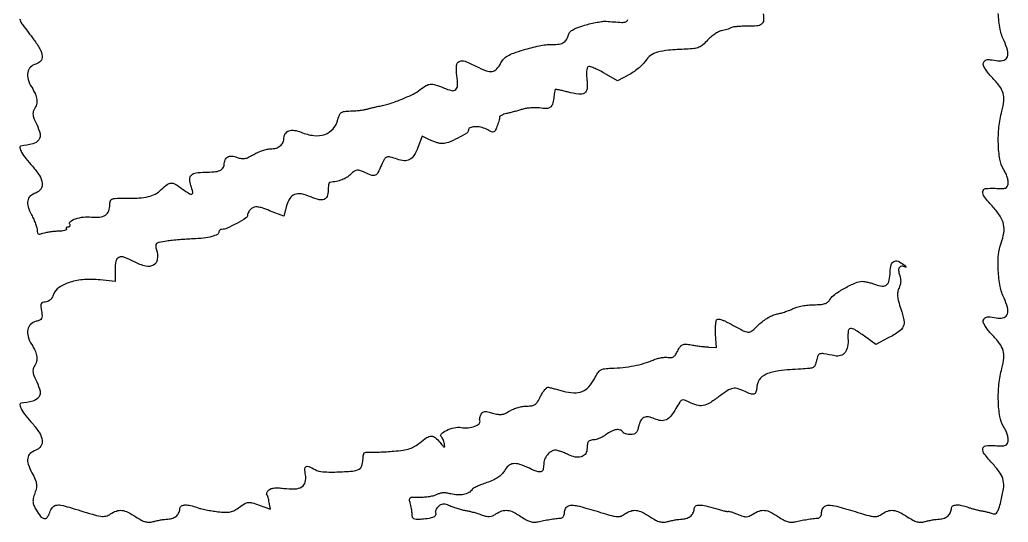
# Model space of a CAD drawing. Extents: x 0 to 381, y 0 to 387.
# Drawn here: x 0.3 to 380.8, y 0.3 to 193.7 of the extents above; entities that cross this region are included whole.
import ezdxf

# ---------------------------------------------------------------- set-up
doc = ezdxf.new("R2010")
doc.units = 0

msp = doc.modelspace()

# ---------------------------------------------------------------- linework, layer by layer
for points in [[(286.521118, 195.890343, -0.067698), (286.656787, 193.428931, -0.208334), (285.887582, 191.99001, -0.145186), (284.061878, 191.259262, -0.028863), (280.508865, 191.136066, 0.012591), (278.403428, 191.131581, 0.015584), (276.446179, 191.016998, 0.01397), (274.826132, 190.825631, 0.10237), (274.096617, 190.559713, -0.046446), (273.492946, 190.260062, -0.015361), (272.558235, 189.932358, -0.015146), (271.493926, 189.630692, -0.016631), (270.445829, 189.404399, 0.074517), (269.278495, 189.006976, 0.02997), (267.826615, 188.142926, 0.028837), (266.348045, 187.008594, 0.032391), (265.069735, 185.752017, -0.03283), (263.316255, 184.031367, -0.079287), (261.773983, 183.081396, -0.068506), (259.87687, 182.582755, -0.019926), (256.85741, 182.339514, 0.011929), (249.99162, 181.89678, 0.046698), (245.817484, 181.130396, 0.079968), (243.128134, 179.882309, 0.111238), (241.314755, 177.955691, -0.058795), (240.352961, 176.693183, -0.024296), (238.784377, 175.220895, -0.023633), (236.930969, 173.788679, -0.02806), (235.050819, 172.624176), (230.460451, 170.125785), (225.249906, 173.134073, 0.015968), (223.18145, 174.241784, 0.022897), (221.277799, 175.078111, 0.020016), (219.700201, 175.615185, 0.213581), (219.044775, 175.527672, 0.202373), (218.682115, 175.017385, 0.035555), (218.50539, 173.827439, 0.032422), (218.487468, 172.273924, 0.020736), (218.658313, 170.476228, -0.056388), (218.737211, 167.128101, -0.236089), (217.710416, 165.463772, -0.175303), (215.487884, 164.996451, -0.030387), (211.211272, 165.86598, 0.006894), (209.47461, 166.3049, 0.010793), (207.968253, 166.629402, 0.005147), (206.699448, 166.860678, 0.250204), (206.462724, 166.782142, 0.138279), (206.343076, 166.555265, 0.006546), (206.172348, 165.701629, 0.010345), (206.002012, 164.669867, 0.00722), (205.850866, 163.5, -0.042119), (205.376811, 161.140027, -0.171679), (204.536614, 159.969245, -0.154483), (203.087367, 159.518167, -0.032301), (200.400976, 159.704838, 0.033324), (198.868798, 159.808159, 0.020258), (197.054046, 159.73589, 0.020261), (195.251912, 159.517072, 0.033454), (193.758668, 159.170225, -0.005221), (192.310603, 158.746493, -0.003518), (190.649421, 158.291759, -0.003543), (189.036063, 157.874514, -0.007024), (187.75, 157.57076, 0.029867), (186.696876, 157.270656, 0.042256), (185.807813, 156.871719, 0.049195), (185.182413, 156.439664, 0.220453), (185, 156.046048, -0.057409), (184.941205, 155.535662, -0.011158), (184.709929, 154.636286, -0.011725), (184.390553, 153.594466, -0.010603), (184.012525, 152.532943, -0.024345), (183.322006, 150.952859, -0.219655), (182.749071, 150.491751, -0.168809), (181.937077, 150.564403, -0.013388), (179.962546, 151.519368, 0.066422), (177.741244, 152.316644, 0.067531), (175.401359, 152.497398, 0.088921), (173.624489, 152.071715, 0.297945), (173, 151.116753, -0.264243), (172.380454, 150.026307, -0.015472), (168.914939, 148.103728, -0.021588), (165.32011, 146.444653, -0.097613), (163.064186, 146, -0.049516), (162.035287, 146.102145, -0.021786), (160.70528, 146.429691, -0.021308), (159.313576, 146.902721, -0.026756), (158.071982, 147.462777), (155.243284, 148.925553), (153.556812, 144.509588, -0.045521), (152.066374, 141.469215, -0.127629), (150.377343, 139.830947, -0.149694), (148.284135, 139.364893, -0.071426), (145.566982, 139.974533, 0.023982), (142.963932, 140.823789, 0.156469), (141.606605, 140.765373, 0.175197), (140.618867, 139.932897, 0.031784), (139.53716, 137.75, -0.019176), (138.185609, 134.840505, -0.161906), (137.169007, 133.841732, -0.197038), (135.861192, 133.754721, -0.030588), (133.405798, 134.746313, 0.016944), (131.281911, 135.672162, 0.11846), (130.17021, 135.83039, 0.139254), (129.192858, 135.449997, 0.02658), (127.721257, 134.20786, -0.048189), (126.150715, 132.994267, -0.046792), (124.361815, 132.089916, -0.041908), (122.261065, 131.461236, -0.027071), (119.75, 131.07431, 0.275391), (119.459226, 130.859521, 0.040063), (119.220313, 130.131359, 0.035955), (119.054417, 129.13554, 0.023304), (119, 127.968615, -0.081752), (118.62207, 125.672613, -0.225159), (117.509735, 124.523674, -0.154137), (115.548919, 124.420076, -0.035689), (112.378348, 125.486383, 0.04806), (108.724951, 126.61544, 0.140084), (106.117273, 126.420359, 0.165641), (104.272724, 124.92468, 0.074671), (103.009205, 122.034185), (101.946739, 118.088486), (96.486843, 120.17787, 0.011288), (93.567687, 121.220054, 0.050393), (91.795602, 121.61565, 0.091382), (90.550168, 121.536681, 0.112254), (89.513473, 121.011182, 0.044278), (88.934384, 120.436908, 0.040231), (88.444583, 119.751774, 0.042594), (88.107736, 119.063437, 0.092756), (88, 118.487682, -0.258756), (87.389002, 117.386087, -0.013908), (83.821961, 115.295276, -0.019363), (80.157306, 113.463006, -0.10663), (78.010898, 113, 0.091104), (77.624974, 112.929093, 0.095722), (77.296951, 112.726045, 0.099571), (77.077455, 112.423203, 0.107582), (77, 112.067388, -0.280578), (76.381625, 111.052173, -0.0521), (74.256438, 110.221745, -0.039314), (71.08669, 109.612739, -0.019493), (67, 109.316968, 0.007467), (64.555311, 109.199042, 0.004926), (61.748655, 108.993831, 0.004957), (59.02255, 108.740256, 0.009556), (56.846483, 108.473948, 0.010161), (53.936145, 108.000674, 0.13144), (52.951486, 107.533611, 0.246738), (52.638336, 106.755671, 0.043491), (52.942563, 105.15698, -0.09577), (53.256958, 101.423815, -0.243247), (51.800312, 99.220583, -0.189813), (48.781288, 98.812855, -0.062021), (44.507126, 100.445154, 0.029407), (40.613916, 102.23015, 0.193075), (38.509146, 102.20834, 0.251043), (37.336253, 100.778688, 0.048824), (37, 97.343355), (37, 92.900687), (31.25, 93.551095, 0.04605), (25.209459, 93.675557, 0.057301), (19.693302, 92.638076, 0.068097), (15.463798, 90.665636, 0.160743), (13.303039, 87.991885, -0.041392), (12.686531, 86.694681, -0.071437), (11.946747, 85.759043, -0.087679), (11.095782, 85.196364, -0.102687), (10.149735, 85, 0.069476), (9.100519, 84.853502, 0.223459), (8.582636, 84.401885, 0.126551), (8.436161, 83.506695, 0.017827), (8.671689, 81.63572, -0.022925), (8.894357, 79.708573, -0.136025), (8.69361, 78.724327, -0.172537), (8.041028, 78.107181, -0.042496), (6.624048, 77.62049, 0.131582), (4.492552, 76.435021, 0.15404), (3.395634, 74.407363, 0.120834), (3.531503, 71.707964, 0.06579), (4.899346, 68.662861, -0.030866), (6.30772, 66.034231, -0.078906), (6.887809, 63.959726, -0.098902), (6.735029, 62.100395, -0.069888), (5.880661, 60.180516, 0.089072), (5.443235, 59.08716, 0.091362), (5.419097, 57.919996, 0.059883), (5.843821, 56.449421, 0.017741), (6.835198, 54.323039, -0.06349), (8.109042, 50.777672, -0.216084), (7.615488, 48.433326, -0.171731), (5.380193, 46.91217, -0.038606), (0.781385, 46.07431, 0.459553), (0.330842, 45.424459, 0.064226), (1.028143, 43.696718, 0.038162), (2.683659, 41.214294, 0.018084), (5.164703, 38.272343, -0.04125), (7.884595, 34.72641, -0.111756), (8.96289, 31.765793, -0.184045), (8.419675, 29.520024, -0.152704), (6.474374, 27.990257, 0.089053), (4.322982, 26.697843, 0.173112), (3.358146, 24.970402, 0.126029), (3.55787, 22.603741, 0.038224), (5.009492, 19.276034, -0.016398), (6.281443, 16.675873, -0.070649), (6.757881, 15.025847, -0.088097), (6.703147, 13.493521, -0.033895), (6.11417, 11.439185, 0.026598), (5.521505, 9.480274, 0.080647), (5.411036, 8.096511, 0.083451), (5.745245, 6.775515, 0.029821), (6.635464, 5.039963, 0.032819), (8.348162, 2.532105, 0.18226), (9.718702, 1.700396, 0.290084), (10.882161, 2.164819, 0.072854), (11.871347, 4.060792, -0.077043), (12.864978, 5.9272, -0.169361), (14.189136, 6.818146, -0.114052), (16.164914, 6.876656, -0.026013), (19.429002, 6.044827, 0.002306), (28.273423, 3.338619, 0.032749), (31.493387, 2.595392, 0.097962), (33.453247, 2.661918, 0.095736), (35.257923, 3.468103, -0.067603), (37.491419, 4.619586, -0.113435), (39.578764, 4.86092, -0.088806), (41.911594, 4.16999, -0.029887), (44.994622, 2.384861, 0.021311), (47.097567, 1.118605, 0.0584), (48.703388, 0.47218, 0.075898), (50.154872, 0.30521, 0.059422), (51.723182, 0.551359, -0.0161), (52.993136, 0.865086, -0.009577), (54.523067, 1.160652, -0.00958), (56.061042, 1.397067, -0.016302), (57.355343, 1.52793, 0.068983), (59.253081, 1.924314, 0.099264), (60.719501, 2.806399, 0.108682), (61.644482, 4.116231, 0.096826), (61.984687, 5.75, -0.28067), (62.515026, 6.596827, -0.108215), (63.914698, 6.951891, -0.065324), (66.035445, 6.744208, -0.033823), (68.586994, 5.966925, 0.030489), (69.986408, 5.530409, 0.010627), (72.047084, 5.069274, 0.010509), (74.34258, 4.656587, 0.012063), (76.550388, 4.361793, 0.01829), (79.488199, 4.149795, 0.060519), (81.417288, 4.314999, 0.0727), (83.055995, 4.915897, 0.035021), (84.947487, 6.119297, -0.022406), (86.97381, 7.481424, -0.111892), (88.263566, 7.914817, -0.097162), (89.701088, 7.781613, -0.014772), (92.454313, 6.882475), (96.81024, 5.316092), (96.344314, 7.885519, 0.012235), (96.134405, 8.900918, 0.015514), (95.888789, 9.826641, 0.013558), (95.640928, 10.580925, 0.110647), (95.44787, 10.885463, -0.226424), (95.357422, 11.141109, -0.062563), (95.457309, 11.567252, -0.050072), (95.707345, 12.077981, -0.034363), (96.08456, 12.601888, -0.131175), (96.846522, 13.142659, -0.058379), (98.052031, 13.437319, -0.041936), (99.714986, 13.502671, -0.018337), (101.916606, 13.323471, 0.036937), (106.263814, 13.131868, 0.131545), (108.909747, 13.925429, 0.197374), (110.19743, 15.698627, 0.100139), (110.306058, 18.501414, -0.027269), (110.048922, 20.910085, -0.286852), (110.508881, 21.738447, -0.237052), (111.543182, 21.779539, -0.019999), (114, 20.544531, 0.115805), (117.024147, 19.690611, 0.019575), (123.069217, 19.657519, 0.017444), (129.10143, 20.071704, 0.161356), (131.455335, 21.132485, 0.105861), (131.826357, 21.656038, 0.034078), (132.14316, 22.558948, 0.032245), (132.367811, 23.640217, 0.031038), (132.455335, 24.755335, -0.033852), (132.578208, 26.215538, -0.160611), (132.953178, 26.95348, -0.176344), (133.670614, 27.285178, -0.042604), (135, 27.283598, 0.02563), (136.387135, 27.234893, 0.00561), (138.775237, 27.300273, 0.005827), (141.538728, 27.439237, 0.005563), (144.341231, 27.644251, 0.015256), (147.960138, 28.061021, 0.042626), (150.445243, 28.64386, 0.054837), (152.420112, 29.537971, 0.042603), (154.341231, 30.909045, -0.031107), (156.935595, 32.852025, -0.143189), (158.713052, 33.394414, -0.1768), (160.287535, 32.840553, -0.053196), (162.094777, 31, 0.005304), (163.285821, 29.528892, 0.149197), (163.691751, 29.260963, 0.518556), (163.894957, 29.421812, 0.02183), (163.787654, 30.5, 0.034733), (163.612511, 31.312607, 0.03382), (163.325443, 32.100656, 0.035759), (162.977137, 32.756126, 0.095968), (162.61811, 33.140529, -0.468635), (162.54536, 34.238837, -0.079822), (164.530545, 35.600319, -0.054891), (167.564575, 36.646905, -0.092357), (170.248116, 36.749747, 0.058202), (172.93972, 36.670011, 0.066012), (175.458996, 37.229374, 0.091281), (177.130966, 38.214363, 0.310971), (177.431362, 39.374455, -0.09054), (177.340023, 39.909708, -0.045795), (177.410662, 40.592459, -0.043454), (177.61698, 41.305989, -0.049588), (177.937133, 41.940299, -0.101185), (178.574626, 42.600107, -0.130275), (179.365952, 42.881652, -0.07705), (180.50576, 42.800515, -0.018233), (182.353089, 42.30647, 0.029362), (184.320435, 41.826954, 0.075766), (185.777858, 41.784493, 0.076229), (187.176516, 42.178037, 0.029993), (188.95063, 43.116171, -0.040688), (190.389221, 43.837987, -0.026081), (192.157101, 44.446625, -0.026175), (193.963318, 44.863972, -0.043712), (195.5163, 45, 0.038745), (197.466896, 45.151379, 0.116017), (198.697844, 45.651484, 0.10073), (199.674858, 46.693727, 0.025161), (200.803578, 48.75, -0.02794), (201.591387, 50.166503, -0.039708), (202.454725, 51.319295, -0.045189), (203.270198, 52.091731, -0.22383), (203.869716, 52.230577, -0.008218), (204.602103, 52.059672, -0.001269), (206.048227, 51.69315, -0.001415), (207.751972, 51.251587, -0.00123), (209.53507, 50.779377, 0.052651), (213.62649, 50.135313, 0.106511), (216.830083, 50.656553, 0.114026), (219.394493, 52.413168, 0.066056), (221.548957, 55.487758, -0.023703), (222.880858, 57.778274, -0.109704), (223.965252, 58.847105, -0.109505), (225.401128, 59.357445, -0.023576), (228.048957, 59.559633, 0.019314), (232.484737, 59.860362, 0.021494), (236.727049, 60.498474, 0.022676), (240.668548, 61.453097, 0.028722), (244.200532, 62.704061, -0.028806), (245.769241, 63.259374, -0.02718), (247.421946, 63.643359, -0.028236), (248.92186, 63.820391, -0.079368), (249.970557, 63.717951, 0.085936), (251.045945, 63.627051, 0.128419), (251.929758, 63.942241, 0.093419), (252.73528, 64.745998, 0.030747), (253.597598, 66.188733, -0.030378), (254.612364, 67.88937, -0.137557), (255.488193, 68.625084, -0.12636), (256.659619, 68.830857, -0.023978), (258.827573, 68.557453, 0.006916), (260.452445, 68.295956, 0.004744), (262.302475, 68.042324, 0.004783), (264.089104, 67.831978, 0.009676), (265.5, 67.707103), (268.5, 67.5), (268.187904, 72.652605, -0.01654), (268.132679, 74.666195, -0.023586), (268.227101, 76.452084, -0.021008), (268.429801, 77.869989, -0.21137), (268.759604, 78.351427, -0.17263), (269.284376, 78.464203, -0.033985), (270.243973, 78.271531, -0.032402), (271.385762, 77.879325, -0.025136), (272.5717, 77.312414, 0.004035), (278.792995, 74.00916, 0.100375), (280.648493, 73.475687, 0.192802), (282.153668, 73.943025, 0.02249), (284.837916, 76.330513, -0.030856), (286.524863, 77.781178, -0.02876), (288.416321, 79.050462, -0.030253), (290.280253, 80.004433, -0.060042), (291.867153, 80.482515, 0.022568), (293.362427, 80.813448, 0.014182), (295.077453, 81.32766, 0.014233), (296.739728, 81.930906, 0.025171), (298.067493, 82.534902, -0.052003), (299.505741, 83.098275, -0.021371), (301.54928, 83.569627, -0.020868), (303.804019, 83.892488, -0.025129), (305.941866, 84, 0.017323), (308.582028, 84.091496, 0.062672), (310.228713, 84.415815, 0.095731), (311.35631, 85.047323, 0.081775), (312.241526, 86.08515, -0.10748), (314.038072, 87.986147, -0.022741), (317.94034, 90.400322, -0.022882), (322.04991, 92.450731, -0.104639), (324.645758, 93, -0.044821), (325.524916, 92.921032, -0.013759), (326.830383, 92.647308, -0.013648), (328.281524, 92.258956, -0.014549), (329.67835, 91.799348, 0.061677), (332.363619, 91.188211, 0.20462), (334.055898, 91.717428, 0.170063), (335.039642, 93.407483, 0.04079), (335.397055, 96.682577, -0.058744), (335.781138, 99.321709, -0.206061), (336.822394, 100.640594, -0.227565), (338.410807, 100.717774, -0.070482), (340.519342, 99.454746, -0.009457), (341.216315, 98.868487, -0.051774), (341.550994, 98.508579, -0.631707), (341.504281, 98.419109, -0.108338), (341.25, 98.48486, 0.109305), (339.877832, 98.836869, 0.246763), (338.939702, 98.383139, 0.185047), (338.610105, 97.194523, 0.067066), (339.014966, 95.460636, -0.048829), (339.353085, 94.218362, -0.053301), (339.430115, 92.970662, -0.052174), (339.241064, 91.712085, -0.043572), (338.789568, 90.437498, 0.06097), (338.296752, 88.876141, 0.068141), (338.221284, 87.301083, 0.046489), (338.58312, 85.325026, 0.013412), (339.504111, 82.356508, -0.031381), (340.665126, 78.07695, -0.154391), (340.408127, 75.61918, -0.144221), (338.771496, 73.664299, -0.026219), (334.66019, 71.228358), (329.898, 68.734212), (325.535522, 71.867106, 0.013706), (321.741489, 74.437152, 0.174307), (320.088392, 74.811741, 0.347044), (319.226495, 73.9412, 0.042843), (319.150148, 71.082192, -0.055687), (318.98168, 67.865378, -0.121514), (318.013962, 65.610692, -0.160813), (316.324113, 64.443073, -0.121673), (314.056882, 64.344199, 0.006954), (309.826177, 65.134467, 0.10718), (308.354147, 65.071442, 0.238594), (307.554839, 64.36363, 0.049262), (307.02064, 62.5, -0.047865), (306.52145, 60.739992, -0.178027), (305.770265, 59.891069, -0.101891), (304.38834, 59.47724, -0.010583), (300.986259, 59.249939, 0.017925), (292.553155, 58.562011, 0.073702), (287.618832, 57.22621, 0.141604), (284.984895, 55.039657, 0.150267), (284, 51.836511, -0.089927), (283.730318, 50.349182, -0.236789), (282.957516, 49.633503, -0.154635), (281.626903, 49.666527, -0.036748), (279.563993, 50.551178, 0.043961), (276.859341, 51.665194, 0.12566), (274.843433, 51.771808, 0.095055), (272.695649, 50.897189, 0.018969), (269.296206, 48.5, -0.026901), (265.866434, 46.161957, -0.092423), (263.355275, 45.216121, -0.112843), (260.956806, 45.333351, -0.050963), (258.011099, 46.49426, 0.027964), (256.152346, 47.327308, 0.207214), (255.204945, 47.286332, 0.14158), (254.38909, 46.551555, 0.011079), (252.882736, 44.005146, -0.03901), (250.985707, 41.17197, -0.115152), (249.16595, 39.719847, -0.143866), (247.147843, 39.397394, -0.07519), (244.678678, 40.100542, 0.065609), (242.361953, 40.808304, 0.156955), (240.604015, 40.549977, 0.158482), (239.337624, 39.318002, 0.067256), (238.514841, 37.06757, -0.035732), (238.067074, 35.554037, -0.105649), (237.485622, 34.64607, -0.130219), (236.663428, 34.162444, -0.068288), (235.479562, 34, -0.038856), (234.530302, 34.07388, -0.04214), (233.630185, 34.29375, -0.046248), (232.902005, 34.615654, -0.127828), (232.5, 35, 0.184898), (231.470137, 35.785437, 0.110076), (229.911276, 35.889442, 0.079543), (228.002646, 35.275106, 0.04845), (226, 34, -0.037305), (224.877677, 33.249802, -0.030036), (223.573438, 32.612376, -0.030959), (222.290732, 32.169229, -0.065308), (221.25, 32.022236, 0.053051), (220.380762, 31.92105, 0.068002), (219.627054, 31.639344, 0.083129), (219.097991, 31.229283, 0.164856), (218.88465, 30.75, -0.000403), (218.830804, 30.171585, -0.000218), (218.763631, 29.459581, -0.000217), (218.694591, 28.734525, -0.000342), (218.63465, 28.112405, -0.150739), (217.926034, 26.417315, -0.157466), (216.396923, 25.451719, -0.11427), (214.163244, 25.399618, -0.060257), (211.519946, 26.289097, 0.013656), (210.044073, 26.944043, 0.014896), (208.576386, 27.497422, 0.014472), (207.297131, 27.895706, 0.068327), (206.537502, 28, 0.140904), (204.958862, 27.546117, 0.080718), (203.458803, 26.227765, 0.076025), (202.373976, 24.405359, 0.096593), (202, 22.487588, -0.06344), (201.748964, 20.517015, -0.272064), (200.94553, 19.712439, -0.155018), (199.449548, 19.791424, -0.020329), (196.481145, 21.049907, 0.028699), (192.784227, 22.544787, 0.106422), (190.300512, 22.831253, 0.155021), (188.445592, 22.036467, 0.08551), (186.864452, 20.112059, -0.061975), (185.8184, 18.709958, -0.052563), (184.405195, 17.517211, -0.04403), (182.540997, 16.479424, -0.024825), (180.126214, 15.541922, 0.012884), (178.127203, 14.820261, 0.016845), (176.342051, 14.053065, 0.014464), (174.913692, 13.330179, 0.130682), (174.409435, 12.853463, -0.13566), (173.174684, 11.708814, -0.068977), (171.163237, 10.99698, -0.061049), (168.741984, 10.801757, -0.057039), (166.286533, 11.186552, 0.032794), (164.716311, 11.511128, 0.046873), (163.295966, 11.574508, 0.052116), (162.012025, 11.376226, 0.058576), (160.84953, 10.919471, -0.060611), (159.70832, 10.476413, -0.021998), (158.005163, 10.121831, -0.021436), (156.088091, 9.893774, -0.023907), (154.227308, 9.842152, 0.009215), (151.503348, 9.84662, 0.126238), (150.556681, 9.586723, 0.293976), (150.243751, 8.985448, 0.055687), (150.505426, 7.715663, -0.022594), (150.781783, 6.714435, -0.014569), (151.015016, 5.533536, -0.014648), (151.175881, 4.362948, -0.026592), (151.22811, 3.398501, 0.076343), (151.398544, 2.295609, 0.208666), (151.905971, 1.713709, 0.112719), (152.927922, 1.487605, 0.016091), (155.086202, 1.571666, 0.020507), (157.908138, 1.889384, 0.066662), (159.710185, 2.419793, 0.155067), (160.514597, 3.135436, 0.279349), (160.507121, 3.988479, -0.174682), (160.415309, 4.424145, -0.065049), (160.583536, 5.036542, -0.054366), (160.960917, 5.716576, -0.042561), (161.505198, 6.362341, -0.058403), (162.454865, 7.112751, -0.129481), (163.331295, 7.378613, -0.089393), (164.432656, 7.221927, -0.018744), (166.26439, 6.538487, 0.016175), (167.72162, 5.986234, 0.010634), (169.430789, 5.441307, 0.010703), (171.118706, 4.981488, 0.02022), (172.5, 4.695549, -0.016624), (173.857457, 4.424707, -0.009694), (175.466213, 4.014664, -0.009685), (177.063064, 3.541055, -0.016151), (178.384979, 3.073455, 0.032714), (179.953638, 2.576347, 0.079677), (181.159094, 2.47671, 0.084988), (182.287572, 2.760197, 0.041111), (183.599796, 3.473432, -0.061827), (185.941583, 4.623599, -0.111071), (188.059053, 4.861345, -0.090656), (190.363143, 4.173169, -0.031457), (193.360352, 2.401103, 0.023512), (195.323068, 1.198206, 0.053453), (196.925816, 0.528094, 0.06787), (198.374837, 0.303644, 0.066386), (199.842487, 0.472331, -0.012704), (201.959074, 0.949212, -0.008806), (204.373247, 1.384998, -0.008879), (206.751582, 1.72797, -0.015141), (208.75, 1.918758, 0.154359), (209.227139, 2.104483, 0.089996), (209.632812, 2.572855, 0.074558), (209.906953, 3.248519, 0.059219), (210, 4.031385, -0.071202), (210.117615, 4.853115, -0.063622), (210.462466, 5.643515, -0.066839), (210.972356, 6.284531, -0.100071), (211.574353, 6.666906, -0.106542), (212.974336, 6.884403, -0.03983), (214.954354, 6.609865, -0.01688), (218.290458, 5.753926, -0.0019), (225.785417, 3.527884, 0.010371), (228.890822, 2.662533, 0.060831), (230.566909, 2.444238, 0.100565), (231.846926, 2.693672, 0.054579), (233.257923, 3.468103, -0.067603), (235.491419, 4.619586, -0.113435), (237.578764, 4.86092, -0.088806), (239.911594, 4.16999, -0.029887), (242.994622, 2.384861, 0.021311), (245.097567, 1.118605, 0.0584), (246.703388, 0.47218, 0.075898), (248.154872, 0.30521, 0.059422), (249.723182, 0.551359, -0.0161), (250.993136, 0.865086, -0.009577), (252.523067, 1.160652, -0.00958), (254.061042, 1.397067, -0.016302), (255.355343, 1.52793, 0.068983), (257.253081, 1.924314, 0.099264), (258.719501, 2.806399, 0.108682), (259.644482, 4.116231, 0.096826), (259.984687, 5.75, -0.283026), (260.532521, 6.616332, -0.120848), (261.926975, 6.920504, -0.053391), (264.389423, 6.592446, -0.013872), (268.25, 5.537007, 0.007259), (270.071718, 5.01298, 0.012498), (271.604688, 4.636893, 0.006438), (272.857809, 4.379334, 0.470973), (273, 4.496805, -0.491121), (273.133935, 4.600272, -0.010472), (274.055935, 4.338913, -0.015728), (275.215849, 3.943403, -0.008927), (276.594674, 3.395996, 0.017857), (278.707877, 2.600415, 0.083421), (279.987905, 2.3966, 0.105683), (281.111692, 2.646885, 0.037597), (282.559491, 3.447023, -0.06075), (284.924731, 4.61502, -0.111371), (287.04958, 4.861563, -0.091368), (289.355557, 4.177082, -0.031528), (292.360352, 2.401103, 0.023512), (294.323068, 1.198206, 0.053453), (295.925816, 0.528094, 0.06787), (297.374837, 0.303644, 0.066386), (298.842487, 0.472331, -0.012704), (300.959074, 0.949212, -0.008806), (303.373247, 1.384998, -0.008879), (305.751582, 1.72797, -0.015141), (307.75, 1.918758, 0.154359), (308.227139, 2.104483, 0.089996), (308.632812, 2.572855, 0.074558), (308.906953, 3.248519, 0.059219), (309, 4.031385, -0.071202), (309.117615, 4.853115, -0.063622), (309.462466, 5.643515, -0.066839), (309.972356, 6.284531, -0.100071), (310.574353, 6.666906, -0.106542), (311.974336, 6.884403, -0.03983), (313.954354, 6.609865, -0.01688), (317.290458, 5.753926, -0.0019), (324.785417, 3.527884, 0.010371), (327.890822, 2.662533, 0.060831), (329.566909, 2.444238, 0.100565), (330.846926, 2.693672, 0.054579), (332.257923, 3.468103, -0.067603), (334.491419, 4.619586, -0.113435), (336.578764, 4.86092, -0.088806), (338.911594, 4.16999, -0.029887), (341.994622, 2.384861, 0.021311), (344.097567, 1.118605, 0.0584), (345.703388, 0.47218, 0.075898), (347.154872, 0.30521, 0.059422), (348.723182, 0.551359, -0.0161), (349.993136, 0.865086, -0.009577), (351.523067, 1.160652, -0.00958), (353.061042, 1.397067, -0.016302), (354.355343, 1.52793, 0.068983), (356.253081, 1.924314, 0.099264), (357.719501, 2.806399, 0.108682), (358.644482, 4.116231, 0.096826), (358.984687, 5.75, -0.277352), (359.49878, 6.582231, -0.106181), (360.86537, 6.952761, -0.066672), (362.898977, 6.789832, -0.037574), (365.276353, 6.08503, 0.0172), (366.406655, 5.699231, 0.009128), (367.830366, 5.295575, 0.009074), (369.302602, 4.935496, 0.0139), (370.591453, 4.682374, -0.01066), (371.818877, 4.449563, -0.009108), (373.101782, 4.153263, -0.009209), (374.25849, 3.841076, -0.025669), (375.052913, 3.565984, 0.201402), (375.874563, 3.576505, 0.150849), (376.568557, 4.172687, 0.063885), (377.219067, 5.576142, 0.012952), (377.980445, 8.218641, 0.025533), (378.999564, 13.155459, 0.089403), (378.916034, 16.390579, 0.099486), (377.718434, 19.20382, 0.035998), (374.999743, 22.616105, -0.018968), (371.62588, 26.567015, -0.195668), (371.040448, 28.584705, -0.350774), (372.143397, 29.702337, -0.045124), (375.75, 29.800082, 0.012243), (378.47674, 29.694762, 0.09088), (379.751987, 29.909917, 0.185573), (380.435679, 30.50399, 0.086917), (380.804615, 31.636023, 0.082149), (380.781164, 32.688628, 0.030317), (380.417304, 34.132758, 0.029064), (379.820812, 35.6912, 0.030968), (379.058353, 37.136023, -0.095019), (377.608298, 41.01166, -0.034954), (377.030365, 46.849636, -0.033674), (377.281456, 53.363459, -0.038361), (378.414209, 59.5, 0.038544), (379.148619, 63.486707, 0.099306), (378.878392, 66.389003, 0.091118), (377.487389, 69.110256, 0.029129), (374.504649, 72.56287, -0.024476), (373.151234, 74.100355, -0.030696), (372.061162, 75.655046, -0.031796), (371.334648, 77.028495, -0.158275), (371.240922, 77.884651, -0.122836), (371.685725, 78.806983, -0.177442), (372.461203, 79.25695, -0.073526), (373.884676, 79.296464, -0.009722), (376.879967, 78.879005, 0.125578), (379.240113, 79.096577, 0.236966), (380.530649, 80.444436, 0.143759), (380.562558, 82.943881, 0.044895), (379.219115, 86.485896, -0.067214), (377.722995, 91.03058, -0.032614), (376.997952, 97.115342, -0.032586), (377.069395, 103.192295, -0.072961), (378.08615, 107.6849, 0.052602), (379.136407, 111.58385, 0.092962), (379.045491, 114.904096, 0.088749), (377.745247, 118.069076, 0.044498), (375.1, 121.507339, -0.018372), (371.655087, 125.531726, -0.192353), (371.04373, 127.571715, -0.354505), (372.137154, 128.698754, -0.045597), (375.75, 128.800082, 0.012243), (378.47674, 128.694762, 0.09088), (379.751987, 128.909917, 0.185573), (380.435679, 129.50399, 0.086917), (380.804615, 130.636023, 0.082149), (380.781164, 131.688628, 0.030317), (380.417304, 133.132758, 0.029064), (379.820812, 134.6912, 0.030968), (379.058353, 136.136023, -0.095019), (377.608298, 140.01166, -0.034954), (377.030365, 145.849636, -0.033674), (377.281456, 152.363459, -0.038361), (378.414209, 158.5, 0.038544), (379.148619, 162.486707, 0.099306), (378.878392, 165.389003, 0.091118), (377.487389, 168.110256, 0.029129), (374.504649, 171.56287, -0.024476), (373.151234, 173.100355, -0.030696), (372.061162, 174.655046, -0.031796), (371.334648, 176.028495, -0.158275), (371.240922, 176.884651, -0.122836), (371.685725, 177.806983, -0.177442), (372.461203, 178.25695, -0.073526), (373.884676, 178.296464, -0.009722), (376.879967, 177.879005, 0.125578), (379.240113, 178.096577, 0.236966), (380.530649, 179.444436, 0.143759), (380.562558, 181.943881, 0.044895), (379.219115, 185.485896, -0.067214), (377.722995, 190.03058, -0.032614), (376.997952, 196.115342, -0.032586)], [(0.494618, 193.899546, 0.267175), (0.480414, 193.198028, 0.035414), (1.397581, 191.775617, 0.001011), (5.75, 185.996867, -0.034758), (8.092197, 182.406785, -0.107254), (8.929617, 179.649782, -0.194885), (8.331676, 177.742157, -0.160405), (6.51523, 176.593178, 0.137212), (4.453681, 175.416572, 0.151248), (3.396687, 173.382441, 0.117696), (3.54632, 170.679707, 0.066084), (4.899346, 167.662861, -0.030866), (6.30772, 165.034231, -0.078906), (6.887809, 162.959726, -0.098902), (6.735029, 161.100395, -0.069888), (5.880661, 159.180516, 0.089072), (5.443235, 158.08716, 0.091362), (5.419097, 156.919996, 0.059883), (5.843821, 155.449421, 0.017741), (6.835198, 153.323039, -0.06349), (8.109042, 149.777672, -0.216084), (7.615488, 147.433326, -0.171731), (5.380193, 145.91217, -0.038606), (0.781385, 145.07431, 0.459553), (0.330842, 144.424459, 0.064226), (1.028143, 142.696718, 0.038162), (2.683659, 140.214294, 0.018084), (5.164703, 137.272343, -0.04125), (7.884595, 133.72641, -0.111756), (8.96289, 130.765793, -0.184045), (8.419675, 128.520024, -0.152704), (6.474374, 126.990257, 0.087563), (4.34641, 125.720465, 0.167908), (3.361002, 124.020765, 0.128241), (3.504371, 121.726264, 0.04242), (4.836483, 118.595451, -0.016988), (5.666557, 116.890564, -0.017654), (6.367574, 115.154716, -0.017639), (6.866145, 113.615454, -0.069977), (7.002778, 112.633369, 0.057439), (7.106401, 111.722402, 0.225674), (7.448985, 111.291693, 0.167399), (8.083718, 111.213073, 0.030054), (9.25, 111.534065, -0.032385), (10.367504, 111.836037, -0.01336), (11.912574, 112.10516, -0.013152), (13.590474, 112.306511, -0.016492), (15.154508, 112.400696, 0.019723), (16.524181, 112.492062, 0.038538), (17.599345, 112.691142, 0.058327), (18.266367, 112.954971, 0.432018), (18.345492, 113.25, -0.130819), (18.259394, 113.534963, -0.189927), (18.346549, 113.779688, -0.144589), (18.606272, 113.944734, -0.06984), (19, 114, 0.081666), (19.387838, 114.063772, 0.160149), (19.635426, 114.249478, 0.182972), (19.705331, 114.525883, 0.110281), (19.593146, 114.849286, -0.386985), (19.80914, 116.004118, -0.078866), (21.813705, 117.073375, -0.056651), (24.8265, 117.745292, -0.055369), (27.937164, 117.731681, 0.054012), (31.06917, 117.709495, 0.125518), (33.258722, 118.510146, 0.151578), (34.54692, 120.137355, 0.092455), (35, 122.566691, -0.070776), (35.194414, 123.933258, -0.217941), (35.789722, 124.623334, -0.099116), (37.057798, 124.923236, -0.009482), (40.25, 124.973309, 0.011719), (46.197732, 125.093225, 0.045444), (49.847809, 125.586852, 0.070361), (52.470437, 126.591235, 0.064528), (54.798419, 128.306873, -0.027388), (57.107563, 130.288518, -0.158671), (58.602471, 130.816883, -0.144649), (60.196035, 130.389058, -0.021514), (62.98411, 128.511723, 0.013566), (65.619439, 126.675711, 0.247956), (66.604557, 126.581579, 0.372873), (66.967199, 127.302357, 0.021945), (66.205891, 129.839225, -0.074277), (65.739527, 132.302026, -0.215248), (66.376054, 133.872119, -0.155742), (68.188115, 134.753283, -0.035917), (71.618213, 135, 0.020754), (75.132605, 135.14594, 0.073168), (77.328949, 135.658069, 0.135322), (78.544046, 136.570652, 0.165903), (79, 137.906989, -0.093478), (79.342557, 139.723272, -0.172532), (80.315273, 140.844647, -0.151864), (81.882788, 141.183906, -0.068266), (83.957622, 140.709894, 0.047305), (85.563485, 140.271703, 0.085911), (86.920451, 140.271101, 0.068916), (88.391318, 140.739945, 0.021718), (90.432648, 141.82776, -0.028251), (92.043454, 142.659329, -0.02351), (93.838538, 143.361905, -0.024151), (95.546898, 143.849007, -0.05743), (96.85716, 144, 0.067131), (98.969927, 144.284947, 0.103083), (100.607222, 145.123982, 0.117381), (101.634186, 146.452402, 0.106503), (102, 148.15031, -0.150777), (102.527548, 149.859975, -0.163353), (103.912833, 150.909482, -0.118437), (106.048533, 151.09949, -0.062265), (108.630775, 150.380912, 0.069852), (113.504196, 149.103754, 0.113095), (117.744663, 149.565261, 0.131824), (120.925784, 151.721914, 0.114473), (122.808324, 155.29481, -0.034674), (123.422781, 157.110616, -0.145059), (124.143579, 157.995202, -0.124535), (125.293701, 158.416554, -0.022738), (127.575304, 158.548824, 0.014299), (129.261043, 158.618039, 0.011246), (131.081496, 158.786219, 0.011406), (132.767504, 159.019387, 0.027343), (134, 159.288415, -0.006031), (135.138223, 159.588186, -0.003592), (136.5, 159.918948, -0.003594), (137.862038, 160.229114, -0.006205), (139, 160.464895, 0.030737), (142.954046, 161.488646, 0.018355), (147.516853, 163.16201, 0.018043), (151.735668, 165.067799, 0.05158), (154.453889, 166.785069, -0.032746), (156.717442, 168.337138, -0.115397), (158.389023, 168.864867, -0.098155), (160.269617, 168.638761, -0.020112), (163.421894, 167.468188, 0.038051), (166.593167, 166.418267, 0.2502), (168.161903, 166.813295, 0.215748), (168.852368, 168.407166, 0.028933), (168.575097, 172.145422, -0.046398), (168.424076, 176.000473, -0.276494), (169.503244, 177.601534, -0.204099), (171.744296, 177.6812, -0.027169), (176.162112, 175.700582, 0.02728), (179.882063, 174.033822, 0.12889), (182.185658, 173.77864, 0.176552), (183.918257, 174.715162, 0.062205), (185.541456, 177.080168, -0.073038), (186.641816, 178.611531, -0.070126), (188.149983, 179.786598, -0.045246), (190.453894, 180.847223, -0.012423), (194.254471, 182.090516, -0.011265), (197.248465, 182.915217, -0.011538), (200.252876, 183.597108, -0.011351), (202.884119, 184.068865, -0.046584), (204.5, 184.168534, 0.029375), (207.472802, 184.249515, 0.090154), (209.408768, 184.776543, 0.12812), (210.64571, 185.819385, 0.092658), (211.401926, 187.465266, -0.098781), (212.00142, 188.729382, -0.089998), (213.056868, 189.715661, -0.055908), (214.817523, 190.588679, -0.015503), (217.75134, 191.553165, -0.013127), (220.135602, 192.188358, -0.013197), (222.545706, 192.696311, -0.013113), (224.667134, 193.028017, -0.050428), (226, 193.065492, 0.003497), (232.115375, 192.663322, 0.099833), (233.673616, 192.88344, 0.257645), (234.429611, 193.733089, 0.034955)]]:
    msp.add_lwpolyline(points, format="xyb")

doc.saveas('drawing.dxf')
